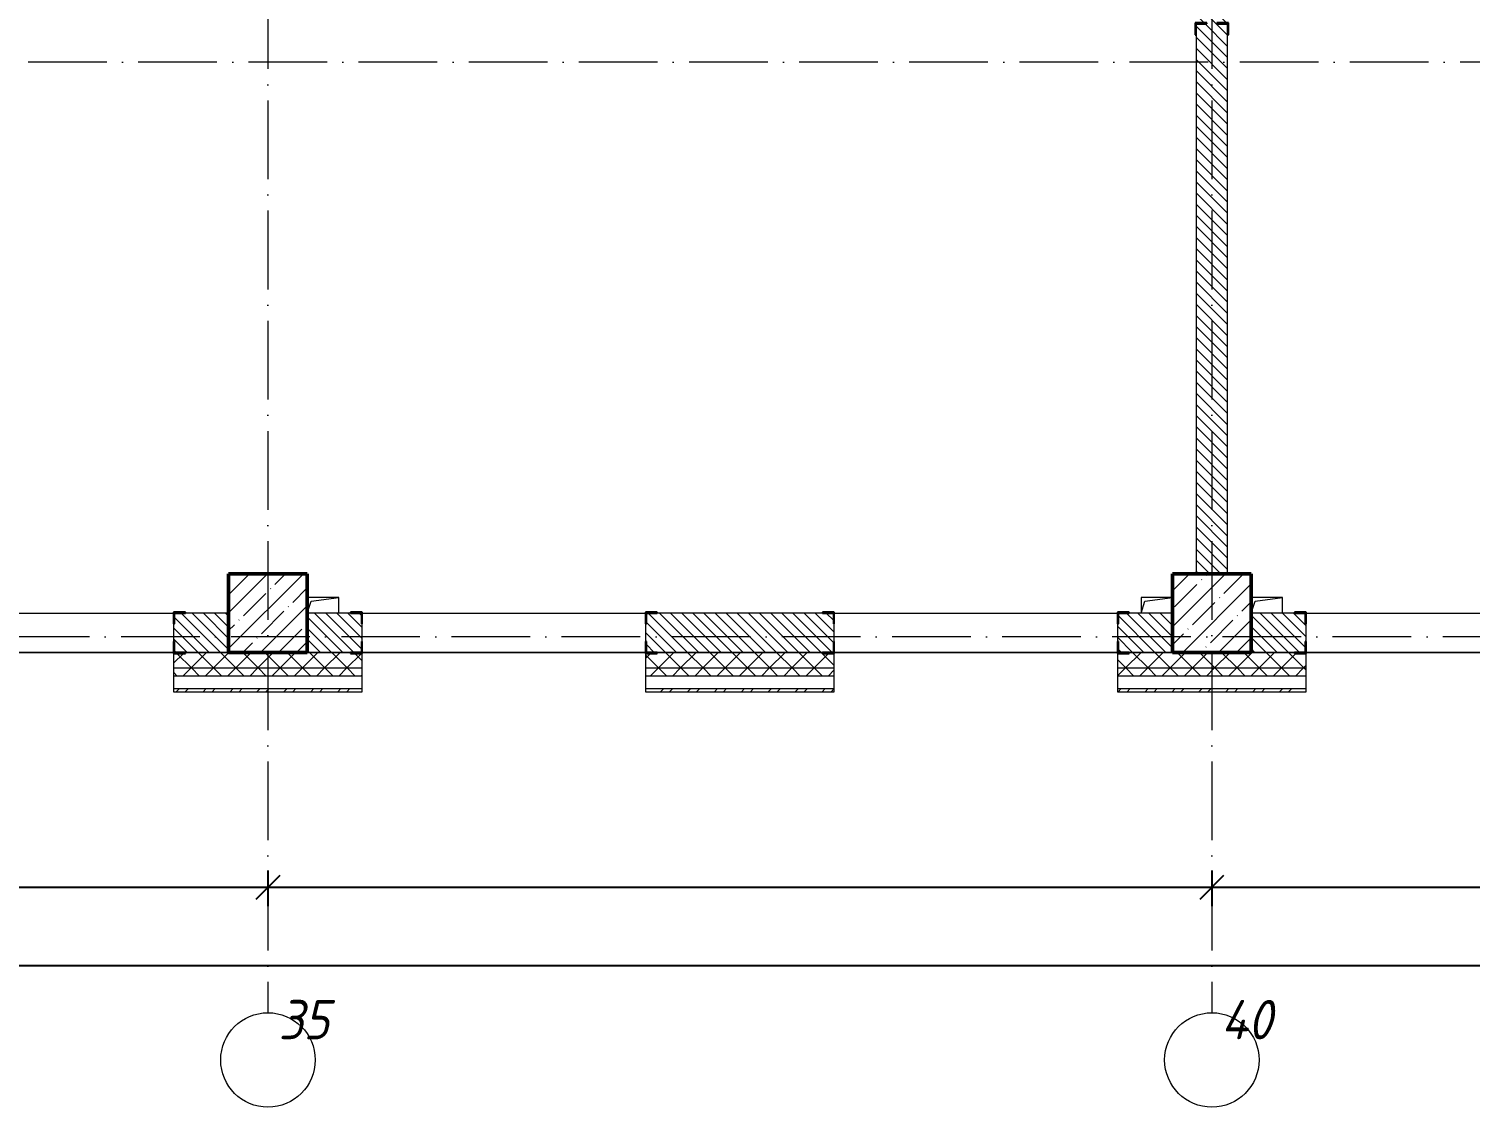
# Model space of a CAD drawing. Header units: millimetres. Extents: x -401725 to 250493, y 305116 to 802890.
# Drawn here: x 191666 to 200827, y 375834 to 382686 of the extents above; entities that cross this region are included whole.
import ezdxf

# ---------------------------------------------------------------- set-up
doc = ezdxf.new("R2010")
doc.units = ezdxf.units.MM
doc.linetypes.add('50_200_ШТРИХ_1Т_ш5_п1_п1_', pattern=[700, 500, -100, 0, -100])
for name, color, linetype, lineweight in [('A-____-____-DIMS', 7, 'Continuous', 9), ('A-GENM-____-MCUT', 7, 'Continuous', 25), ('A-GENM-____-OTLN', 7, 'Continuous', 9), ('A-GENM-____-OTLN-1', 7, 'Continuous', 25), ('A-WALL-____-MCUT', 7, 'Continuous', 13), ('A-WALL-____-MCUT-1', 7, 'Continuous', 9), ('A-WALL-____-OTLN', 7, 'Continuous', 9), ('A-WALL-____-PATT-1', 7, 'Continuous', 9), ('A-WALL-FNSH-MCUT-1', 7, 'Continuous', 9), ('S-COLS-____-MCUT', 7, 'Continuous', 50), ('S-COLS-____-OTLN', 7, 'Continuous', 9), ('S-GRID-____-IDEN', 7, 'Continuous', 9), ('S-GRID-____-OTLN-1', 7, '50_200_ШТРИХ_1Т_ш5_п1_п1_', 9)]:
    doc.layers.add(name, color=color, linetype=linetype, lineweight=lineweight)
doc.styles.add('ISOCPEUR_I', font='isocpeui.ttf', dxfattribs={"width": 0.9, "height": 2.5})
doc.styles.add('ISOCPEUR_I_9', font='isocpeui.ttf', dxfattribs={"width": 0.9, "height": 250})
doc.dimstyles.new('ISO-2_5_0_9К_БОЛЬШОЙ_ОСИ', dxfattribs={"dimscale": 304.8, "dimtxt": 248.995294, "dimasz": 0.492126, "dimexe": 0.393701, "dimexo": 0, "dimgap": 0, "dimtad": 1, "dimdec": 0, "dimzin": 0, "dimdsep": 46, "dimtxsty": 'ISOCPEUR_I', "dimblk1": 'OBLIQUE', "dimblk2": 'OBLIQUE', "dimsah": 1, "dimcen": 0.09, "dimdle": 0.393701, "dimazin": 0, "dimtfac": 1, "dimtdec": 4, "dimtix": 1, "dimtmove": 0, "dimatfit": 3, "dimfxl": 1, "dimtvp": 1, "dimtolj": 1, "dimtzin": 0, "dimarcsym": 2})
pattern_1 = [(45, (144685.44, 323542.24), (-70.71068, 70.71068), []), (135, (144685.44, 323542.24), (-70.71068, -70.71068), [])]
pattern_2 = [(135, (144685.44, 323542.244), (-35.35534, -35.35534), [])]

# ---------------------------------------------------------------- blocks, each defined once
blk = doc.blocks.new('BSC_Колонна _Прямоугольная - 500х500-V18-АР1_План отверстий 3 этажа в осях 1-64_Ю-ЯЯ')
at = {"layer": 'S-COLS-____-OTLN'}
h = blk.add_hatch(dxfattribs=at)
h.set_pattern_fill('FP_25', color=256, style=0, pattern_type=2)
h.set_pattern_definition([(45, (-54500, -55431.04), (-114.04925, 114.04925), []), (45, (-54385.95, -55431.04), (-114.04925, 114.04925), [201.613, -40.323, 3.353, -36.97])])
h.paths.add_polyline_path([(-250, -250), (250, -250), (250, 250), (-250, 250), (-250, 177.9)], flags=0)
at = {"layer": 'S-COLS-____-MCUT'}
for p, q in [((250, 250), (-250, 250)), ((-250, 250), (-250, -250)), ((250, -250), (250, 250)), ((-250, -250), (250, -250))]:
    blk.add_line(p, q, dxfattribs=at)
blk = doc.blocks.new('BSC_Колонна _Прямоугольная - 500х500-V46-АР1_План отверстий 3 этажа в осях 1-64_Ю-ЯЯ')
at = {"layer": 'S-COLS-____-OTLN'}
h = blk.add_hatch(dxfattribs=at)
h.set_pattern_fill('FP_54', color=256, style=0, pattern_type=2)
h.set_pattern_definition([(45, (-48500, -55431.04), (-114.04925, 114.04925), []), (45, (-48385.95, -55431.04), (-114.04925, 114.04925), [201.613, -40.323, 3.353, -36.97])])
h.paths.add_polyline_path([(-250, -250), (250, -250), (250, 250), (-250, 250), (-250, 177.9)], flags=0)
at = {"layer": 'S-COLS-____-MCUT'}
for p, q in [((250, 250), (-250, 250)), ((-250, 250), (-250, -250)), ((250, -250), (250, 250)), ((-250, -250), (250, -250))]:
    blk.add_line(p, q, dxfattribs=at)
blk = doc.blocks.new('Фахверк_СКБ_Уголок - 250_2700-27497298-АР1_План отверстий 3 этажа в осях 1-64_Ю-ЯЯ')
at = {"layer": 'A-GENM-____-MCUT'}
for p, q in [((200, 181), (125, 181)), ((125, 181), (125, 106)), ((125, 106), (131, 106)), ((131, 106), (131, 175)), ((131, 175), (200, 175)), ((200, 175), (200, 181)), ((131, -6), (125, -6)), ((125, -6), (125, -81)), ((125, -81), (200, -81)), ((131, -75), (131, -6)), ((200, -75), (131, -75)), ((200, -81), (200, -75))]:
    blk.add_line(p, q, dxfattribs=at)
blk = doc.blocks.new('Фахверк_СКБ_Уголок - 200_3550-28187522-АР1_План отверстий 3 этажа в осях 1-64_Ю-ЯЯ')
at = {"layer": 'A-GENM-____-MCUT'}
for p, q in [((125, 156), (50, 156)), ((50, 156), (50, 150)), ((50, 150), (119, 150)), ((119, 150), (119, 81)), ((125, 81), (125, 156)), ((119, 81), (125, 81)), ((125, 19), (119, 19)), ((119, 19), (119, -50)), ((125, -56), (125, 19)), ((119, -50), (50, -50)), ((50, -50), (50, -56)), ((50, -56), (125, -56))]:
    blk.add_line(p, q, dxfattribs=at)
blk = doc.blocks.new('AR_Отверстие прямоугольное _в плите_ - AR_Отверстие прямоугольное _в плите_-V178-АР1_План отверстий 3 этажа в осях 1-64_Ю-ЯЯ')
at = {"layer": 'A-GENM-____-OTLN'}
for p, q in [((100, 50), (-100, 50)), ((-100, -50), (-75, 25)), ((-75, 25), (100, 50)), ((100, -50), (100, 50))]:
    blk.add_line(p, q, dxfattribs=at)
blk = doc.blocks.new('AR_Отверстие прямоугольное _в плите_ - AR_Отверстие прямоугольное _в плите_-V185-АР1_План отверстий 3 этажа в осях 1-64_Ю-ЯЯ')
at = {"layer": 'A-GENM-____-OTLN'}
for p, q in [((100, 50), (-100, 50)), ((-100, 50), (-100, -50)), ((-100, -50), (-75, 25)), ((-75, 25), (100, 50))]:
    blk.add_line(p, q, dxfattribs=at)
blk = doc.blocks.new('Ось сетки - Круг_Ø6_00__ISO-2_5_0_9K_-25732049-АР1_План отверстий 3 этажа в осях 1-64_Ю-ЯЯ')
at = {"layer": 'S-GRID-____-IDEN'}
blk.add_circle((0, 0), 3, dxfattribs=at)
blk = doc.blocks.new('_Oblique')
at = {"color": 0, "linetype": 'ByBlock', "lineweight": -2}
blk.add_line((-0.5, -0.5), (0.5, 0.5), dxfattribs=at)
blk = doc.blocks.new('*D9749')
at = {"layer": 'A-____-____-DIMS', "color": 0, "lineweight": -2, "transparency": 16777216}
for p, q in [((190185.4, 377336.8), (190185.4, 377110.7)), ((193185.4, 377336.8), (193185.4, 377110.7)), ((190065.4, 377230.7), (193305.4, 377230.7))]:
    blk.add_line(p, q, dxfattribs=at)
at = {"layer": 'Defpoints', "color": 0, "transparency": 16777216}
for p in [(190185.4, 377336.8), (193185.4, 377336.8), (193185.4, 377230.7)]:
    blk.add_point(p, dxfattribs=at)
at = {"layer": 'A-____-____-DIMS', "color": 0, "lineweight": -2, "transparency": 16777216, "xscale": 150, "yscale": 150, "zscale": 150, "rotation": 180}
blk.add_blockref('_Oblique', (190185.4, 377230.7), dxfattribs=at)
at = {"layer": 'A-____-____-DIMS', "color": 0, "lineweight": -2, "transparency": 16777216, "xscale": 150, "yscale": 150, "zscale": 150}
blk.add_blockref('_Oblique', (193185.4, 377230.7), dxfattribs=at)
at = {"layer": 'A-____-____-DIMS', "color": 0, "transparency": 16777216, "insert": (191685.4, 377232), "char_height": 2.5, "width": 758.478, "attachment_point": 5, "style": 'ISOCPEUR_I'}
blk.add_mtext('\\A1;3000', dxfattribs=at)
blk = doc.blocks.new('*D9750')
at = {"layer": 'A-____-____-DIMS', "color": 0, "lineweight": -2, "transparency": 16777216}
for p, q in [((193185.4, 377336.8), (193185.4, 377110.7)), ((199185.4, 377336.8), (199185.4, 377110.7)), ((193065.4, 377230.7), (199305.4, 377230.7))]:
    blk.add_line(p, q, dxfattribs=at)
at = {"layer": 'Defpoints', "color": 0, "transparency": 16777216}
for p in [(193185.4, 377336.8), (199185.4, 377336.8), (199185.4, 377230.7)]:
    blk.add_point(p, dxfattribs=at)
at = {"layer": 'A-____-____-DIMS', "color": 0, "lineweight": -2, "transparency": 16777216, "xscale": 150, "yscale": 150, "zscale": 150, "rotation": 180}
blk.add_blockref('_Oblique', (193185.4, 377230.7), dxfattribs=at)
at = {"layer": 'A-____-____-DIMS', "color": 0, "lineweight": -2, "transparency": 16777216, "xscale": 150, "yscale": 150, "zscale": 150}
blk.add_blockref('_Oblique', (199185.4, 377230.7), dxfattribs=at)
at = {"layer": 'A-____-____-DIMS', "color": 0, "transparency": 16777216, "insert": (196185.4, 377232), "char_height": 2.5, "width": 758.478, "attachment_point": 5, "style": 'ISOCPEUR_I'}
blk.add_mtext('\\A1;6000', dxfattribs=at)
blk = doc.blocks.new('*D9751')
at = {"layer": 'A-____-____-DIMS', "color": 0, "lineweight": -2, "transparency": 16777216}
for p, q in [((199185.4, 377336.8), (199185.4, 377110.7)), ((201685.4, 377336.8), (201685.4, 377110.7)), ((199065.4, 377230.7), (201805.4, 377230.7))]:
    blk.add_line(p, q, dxfattribs=at)
at = {"layer": 'Defpoints', "color": 0, "transparency": 16777216}
for p in [(199185.4, 377336.8), (201685.4, 377336.8), (201685.4, 377230.7)]:
    blk.add_point(p, dxfattribs=at)
at = {"layer": 'A-____-____-DIMS', "color": 0, "lineweight": -2, "transparency": 16777216, "xscale": 150, "yscale": 150, "zscale": 150, "rotation": 180}
blk.add_blockref('_Oblique', (199185.4, 377230.7), dxfattribs=at)
at = {"layer": 'A-____-____-DIMS', "color": 0, "lineweight": -2, "transparency": 16777216, "xscale": 150, "yscale": 150, "zscale": 150}
blk.add_blockref('_Oblique', (201685.4, 377230.7), dxfattribs=at)
at = {"layer": 'A-____-____-DIMS', "color": 0, "transparency": 16777216, "insert": (200435.4, 377232), "char_height": 2.5, "width": 758.478, "attachment_point": 5, "style": 'ISOCPEUR_I'}
blk.add_mtext('\\A1;2500', dxfattribs=at)
blk = doc.blocks.new('*D9695')
at = {"layer": 'A-____-____-DIMS', "color": 0, "lineweight": -2, "transparency": 16777216}
for p, q in [((142335.4, 376840), (142335.4, 376613.9)), ((215735.4, 376840), (215735.4, 376613.9)), ((142215.4, 376733.9), (215855.4, 376733.9))]:
    blk.add_line(p, q, dxfattribs=at)
at = {"layer": 'Defpoints', "color": 0, "transparency": 16777216}
for p in [(142335.4, 376840), (215735.4, 376840), (215735.4, 376733.9)]:
    blk.add_point(p, dxfattribs=at)
at = {"layer": 'A-____-____-DIMS', "color": 0, "lineweight": -2, "transparency": 16777216, "xscale": 150, "yscale": 150, "zscale": 150, "rotation": 180}
blk.add_blockref('_Oblique', (142335.4, 376733.9), dxfattribs=at)
at = {"layer": 'A-____-____-DIMS', "color": 0, "lineweight": -2, "transparency": 16777216, "xscale": 150, "yscale": 150, "zscale": 150}
blk.add_blockref('_Oblique', (215735.4, 376733.9), dxfattribs=at)
at = {"layer": 'A-____-____-DIMS', "color": 0, "transparency": 16777216, "insert": (179035.4, 376735.2), "char_height": 2.5, "width": 971.082, "attachment_point": 5, "style": 'ISOCPEUR_I'}
blk.add_mtext('\\A1;73400', dxfattribs=at)

msp = doc.modelspace()

# ---------------------------------------------------------------- hatches: boundary and pattern name
at = {"layer": 'A-WALL-____-PATT-1'}
h = msp.add_hatch(dxfattribs=at)
h.set_pattern_fill('FP_9', color=256, style=0, pattern_type=2)
h.set_pattern_definition(pattern_2)
h.paths.add_polyline_path([(199285.4376, 379223.2863), (199285.4376, 382717.2863), (199216.4376, 382717.2863), (199216.4376, 382723.2863), (199285.4376, 382723.2863), (199285.4376, 386223.2863), (199085.4376, 386223.2863), (199085.4376, 382723.2863), (199154.4376, 382723.2863), (199154.4376, 382717.2863), (199085.4376, 382717.2863), (199085.4376, 379223.2863)], flags=0)
h = msp.add_hatch(dxfattribs=at)
h.set_pattern_fill('FP_9', color=256, style=0, pattern_type=2)
h.set_pattern_definition(pattern_2)
h.paths.add_polyline_path([(192591.4376, 378723.2863), (192935.4376, 378723.2863), (192935.4376, 378973.2863), (192591.4376, 378973.2863), (192591.4376, 378904.2863), (192585.4376, 378904.2863), (192585.4376, 378792.2863), (192591.4376, 378792.2863)], flags=0)
h.paths.add_polyline_path([(190779.4376, 378723.2863), (190779.4376, 378792.2863), (190785.4376, 378792.2863), (190785.4376, 378904.2863), (190779.4376, 378904.2863), (190779.4376, 378973.2863), (190435.4376, 378973.2863), (190435.4376, 378723.2863), (190710.4376, 378723.2863)], flags=0)
h = msp.add_hatch(dxfattribs=at)
h.set_pattern_fill('FP_9', color=256, style=0, pattern_type=2)
h.set_pattern_definition(pattern_2)
h.paths.add_polyline_path([(198660.4376, 378723.2863), (198935.4376, 378723.2863), (198935.4376, 378973.2863), (198591.4376, 378973.2863), (198591.4376, 378904.2863), (198585.4376, 378904.2863), (198585.4376, 378792.2863), (198591.4376, 378792.2863), (198591.4376, 378723.2863)], flags=0)
h.paths.add_polyline_path([(196710.4376, 378723.2863), (196779.4376, 378723.2863), (196779.4376, 378792.2863), (196785.4376, 378792.2863), (196785.4376, 378904.2863), (196779.4376, 378904.2863), (196779.4376, 378973.2863), (195591.4376, 378973.2863), (195591.4376, 378904.2863), (195585.4376, 378904.2863), (195585.4376, 378792.2863), (195591.4376, 378792.2863), (195591.4376, 378723.2863), (195927.876, 378723.2863)], flags=0)
h.paths.add_polyline_path([(193710.4376, 378723.2863), (193779.4376, 378723.2863), (193779.4376, 378792.2863), (193785.4376, 378792.2863), (193785.4376, 378904.2863), (193779.4376, 378904.2863), (193779.4376, 378973.2863), (193435.4376, 378973.2863), (193435.4376, 378723.2863)], flags=0)
h = msp.add_hatch(dxfattribs=at)
h.set_pattern_fill('FP_9', color=256, style=0, pattern_type=2)
h.set_pattern_definition(pattern_2)
h.paths.add_polyline_path([(199435.4376, 378723.2863), (199779.4376, 378723.2863), (199779.4376, 378792.2863), (199785.4376, 378792.2863), (199785.4376, 378904.2863), (199779.4376, 378904.2863), (199779.4376, 378973.2863), (199435.4376, 378973.2863)], flags=0)
h.paths.add_polyline_path([(201935.4376, 378723.2863), (201935.4376, 378973.2863), (201591.4376, 378973.2863), (201591.4376, 378904.2863), (201585.4376, 378904.2863), (201585.4376, 378792.2863), (201591.4376, 378792.2863), (201591.4376, 378723.2863), (201660.4376, 378723.2863)], flags=0)
h = msp.add_hatch(dxfattribs=at)
h.set_pattern_fill('FP_4', color=256, style=0, pattern_type=2)
h.set_pattern_definition(pattern_1)
h.paths.add_polyline_path([(218904.9117, 378623.2863), (218985.4376, 378623.2863), (218985.4376, 378723.2863), (212635.4376, 378723.2863), (212635.4376, 378623.2863), (215369.9832, 378623.2863)], flags=0)
h.paths.add_polyline_path([(208300.126, 378623.2863), (208685.4376, 378623.2863), (208685.4376, 378717.2863), (208610.4376, 378717.2863), (208610.4376, 378723.2863), (207660.4376, 378723.2863), (207660.4376, 378717.2863), (207585.4376, 378717.2863), (207585.4376, 378623.2863), (207935.4376, 378623.2863)], flags=0)
h.paths.add_polyline_path([(210067.5903, 378623.2863), (211635.4376, 378623.2863), (211635.4376, 378723.2863), (209760.4376, 378723.2863), (209760.4376, 378717.2863), (209685.4376, 378717.2863), (209685.4376, 378623.2863)], flags=0)
h.paths.add_polyline_path([(204660.4376, 378623.2863), (205785.4376, 378623.2863), (205785.4376, 378717.2863), (205710.4376, 378717.2863), (205710.4376, 378723.2863), (204660.4376, 378723.2863), (204660.4376, 378717.2863), (204585.4376, 378717.2863), (204585.4376, 378623.2863), (204591.4376, 378623.2863)], flags=0)
h.paths.add_polyline_path([(202785.4376, 378623.2863), (202785.4376, 378717.2863), (202710.4376, 378717.2863), (202710.4376, 378723.2863), (201660.4376, 378723.2863), (201660.4376, 378717.2863), (201585.4376, 378717.2863), (201585.4376, 378623.2863), (202114.001, 378623.2863)], flags=0)
h.paths.add_polyline_path([(198660.4376, 378623.2863), (199785.4376, 378623.2863), (199785.4376, 378717.2863), (199710.4376, 378717.2863), (199710.4376, 378723.2863), (198660.4376, 378723.2863), (198660.4376, 378717.2863), (198585.4376, 378717.2863), (198585.4376, 378623.2863)], flags=0)
h.paths.add_polyline_path([(196710.4376, 378623.2863), (196785.4376, 378623.2863), (196785.4376, 378717.2863), (196710.4376, 378717.2863), (196710.4376, 378723.2863), (195660.4376, 378723.2863), (195660.4376, 378717.2863), (195585.4376, 378717.2863), (195585.4376, 378623.2863), (195927.876, 378623.2863)], flags=0)
h.paths.add_polyline_path([(192935.4376, 378623.2863), (193785.4376, 378623.2863), (193785.4376, 378717.2863), (193710.4376, 378717.2863), (193710.4376, 378723.2863), (192660.4376, 378723.2863), (192660.4376, 378717.2863), (192585.4376, 378717.2863), (192585.4376, 378623.2863), (192660.4376, 378623.2863)], flags=0)
h.paths.add_polyline_path([(190625.4831, 378623.2863), (190785.4376, 378623.2863), (190785.4376, 378717.2863), (190710.4376, 378717.2863), (190710.4376, 378723.2863), (189110.4376, 378723.2863), (189110.4376, 378717.2863), (189035.4376, 378717.2863), (189035.4376, 378623.2863), (189741.751, 378623.2863)], flags=0)
h.paths.add_polyline_path([(187090.5546, 378623.2863), (187235.4376, 378623.2863), (187235.4376, 378717.2863), (187160.4376, 378717.2863), (187160.4376, 378723.2863), (186110.4376, 378723.2863), (186110.4376, 378717.2863), (186035.4376, 378717.2863), (186035.4376, 378623.2863)], flags=0)
h.paths.add_polyline_path([(184235.4376, 378623.2863), (184235.4376, 378717.2863), (184160.4376, 378717.2863), (184160.4376, 378723.2863), (183110.4376, 378723.2863), (183110.4376, 378717.2863), (183035.4376, 378717.2863), (183035.4376, 378623.2863), (183555.626, 378623.2863)], flags=0)
h.paths.add_polyline_path([(180904.4296, 378623.2863), (181235.4376, 378623.2863), (181235.4376, 378717.2863), (181160.4376, 378717.2863), (181160.4376, 378723.2863), (180110.4376, 378723.2863), (180110.4376, 378717.2863), (180035.4376, 378717.2863), (180035.4376, 378623.2863), (180462.5635, 378623.2863)], flags=0)
h.paths.add_polyline_path([(177110.4376, 378623.2863), (178235.4376, 378623.2863), (178235.4376, 378717.2863), (178160.4376, 378717.2863), (178160.4376, 378723.2863), (177110.4376, 378723.2863), (177110.4376, 378717.2863), (177035.4376, 378717.2863), (177035.4376, 378623.2863), (177041.4376, 378623.2863)], flags=0)
h.paths.add_polyline_path([(174035.4376, 378623.2863), (175235.4376, 378623.2863), (175235.4376, 378717.2863), (175160.4376, 378717.2863), (175160.4376, 378723.2863), (174110.4376, 378723.2863), (174110.4376, 378717.2863), (174035.4376, 378717.2863)], flags=0)
h.paths.add_polyline_path([(172235.4376, 378623.2863), (172235.4376, 378717.2863), (172160.4376, 378717.2863), (172160.4376, 378723.2863), (171110.4376, 378723.2863), (171110.4376, 378717.2863), (171035.4376, 378717.2863), (171035.4376, 378623.2863), (172067.1081, 378623.2863)], flags=0)
h.paths.add_polyline_path([(168110.4376, 378623.2863), (169235.4376, 378623.2863), (169235.4376, 378717.2863), (169160.4376, 378717.2863), (169160.4376, 378723.2863), (168110.4376, 378723.2863), (168110.4376, 378717.2863), (168035.4376, 378717.2863), (168035.4376, 378623.2863), (168041.4376, 378623.2863)], flags=0)
h.paths.add_polyline_path([(166235.4376, 378623.2863), (166235.4376, 378717.2863), (166160.4376, 378717.2863), (166160.4376, 378723.2863), (165110.4376, 378723.2863), (165110.4376, 378717.2863), (165035.4376, 378717.2863), (165035.4376, 378623.2863), (166160.4376, 378623.2863)], flags=0)
h.paths.add_polyline_path([(162885.4376, 378623.2863), (163235.4376, 378623.2863), (163235.4376, 378717.2863), (163160.4376, 378717.2863), (163160.4376, 378723.2863), (162110.4376, 378723.2863), (162110.4376, 378717.2863), (162035.4376, 378717.2863), (162035.4376, 378623.2863), (162385.4376, 378623.2863)], flags=0)
h.paths.add_polyline_path([(161035.4376, 378623.2863), (161035.4376, 378717.2863), (160960.4376, 378717.2863), (160960.4376, 378723.2863), (151235.4376, 378723.2863), (151235.4376, 378623.2863), (160578.5903, 378623.2863)], flags=0)
h.paths.add_polyline_path([(150235.4376, 378623.2863), (150235.4376, 378723.2863), (142235.4376, 378723.2863), (142235.4376, 378623.2863), (148206.3402, 378623.2863)], flags=0)
h = msp.add_hatch(dxfattribs=at)
h.set_pattern_fill('FP_4', color=256, style=0, pattern_type=2)
h.set_pattern_definition(pattern_1)
h.paths.add_polyline_path([(218985.4376, 378573.2863), (218985.4376, 378623.2863), (212635.4376, 378623.2863), (212635.4376, 378573.2863), (218904.9117, 378573.2863)], flags=0)
h.paths.add_polyline_path([(211635.4376, 378573.2863), (211635.4376, 378623.2863), (209685.4376, 378623.2863), (209685.4376, 378573.2863), (210067.5903, 378573.2863)], flags=0)
h.paths.add_polyline_path([(205785.4376, 378573.2863), (205785.4376, 378623.2863), (204585.4376, 378623.2863), (204585.4376, 378573.2863), (204765.1974, 378573.2863)], flags=0)
h.paths.add_polyline_path([(208300.126, 378573.2863), (208685.4376, 378573.2863), (208685.4376, 378623.2863), (207585.4376, 378623.2863), (207585.4376, 378573.2863)], flags=0)
h.paths.add_polyline_path([(202114.001, 378573.2863), (202785.4376, 378573.2863), (202785.4376, 378623.2863), (201585.4376, 378623.2863), (201585.4376, 378573.2863)], flags=0)
h.paths.add_polyline_path([(199785.4376, 378573.2863), (199785.4376, 378623.2863), (198585.4376, 378623.2863), (198585.4376, 378573.2863), (199462.8046, 378573.2863)], flags=0)
h.paths.add_polyline_path([(196785.4376, 378573.2863), (196785.4376, 378623.2863), (195585.4376, 378623.2863), (195585.4376, 378573.2863), (195927.876, 378573.2863)], flags=0)
h.paths.add_polyline_path([(193785.4376, 378573.2863), (193785.4376, 378623.2863), (192585.4376, 378623.2863), (192585.4376, 378573.2863), (193276.6796, 378573.2863)], flags=0)
h.paths.add_polyline_path([(190785.4376, 378573.2863), (190785.4376, 378623.2863), (189035.4376, 378623.2863), (189035.4376, 378573.2863), (190625.4831, 378573.2863)], flags=0)
h.paths.add_polyline_path([(187235.4376, 378573.2863), (187235.4376, 378623.2863), (186035.4376, 378623.2863), (186035.4376, 378573.2863), (187090.5546, 378573.2863)], flags=0)
h.paths.add_polyline_path([(184235.4376, 378573.2863), (184235.4376, 378623.2863), (183035.4376, 378623.2863), (183035.4376, 378573.2863), (183555.626, 378573.2863)], flags=0)
h.paths.add_polyline_path([(181235.4376, 378573.2863), (181235.4376, 378623.2863), (180035.4376, 378623.2863), (180035.4376, 378573.2863), (180904.4296, 378573.2863)], flags=0)
h.paths.add_polyline_path([(177035.4376, 378573.2863), (178235.4376, 378573.2863), (178235.4376, 378623.2863), (177035.4376, 378623.2863)], flags=0)
h.paths.add_polyline_path([(174718.3046, 378573.2863), (175235.4376, 378573.2863), (175235.4376, 378623.2863), (174035.4376, 378623.2863), (174035.4376, 378573.2863)], flags=0)
h.paths.add_polyline_path([(172067.1081, 378573.2863), (172235.4376, 378573.2863), (172235.4376, 378623.2863), (171035.4376, 378623.2863), (171035.4376, 378573.2863), (171183.376, 378573.2863)], flags=0)
h.paths.add_polyline_path([(169235.4376, 378573.2863), (169235.4376, 378623.2863), (168035.4376, 378623.2863), (168035.4376, 378573.2863), (168532.1796, 378573.2863)], flags=0)
h.paths.add_polyline_path([(165880.9831, 378573.2863), (166235.4376, 378573.2863), (166235.4376, 378623.2863), (165035.4376, 378623.2863), (165035.4376, 378573.2863)], flags=0)
h.paths.add_polyline_path([(163229.7867, 378573.2863), (163235.4376, 378573.2863), (163235.4376, 378623.2863), (162035.4376, 378623.2863), (162035.4376, 378573.2863), (162346.0545, 378573.2863)], flags=0)
h.paths.add_polyline_path([(160578.5903, 378573.2863), (161035.4376, 378573.2863), (161035.4376, 378623.2863), (151235.4376, 378623.2863), (151235.4376, 378573.2863), (158811.126, 378573.2863)], flags=0)
h.paths.add_polyline_path([(150235.4376, 378573.2863), (150235.4376, 378623.2863), (142135.4376, 378623.2863), (142135.4376, 378573.2863), (148206.3402, 378573.2863)], flags=0)
h = msp.add_hatch(dxfattribs=at)
h.set_pattern_fill('FP_6', color=256, style=0, pattern_type=2)
h.set_pattern_definition([(45, (144685.44, 323542.24), (-85.53659, 85.53659), []), (45, (144742.46, 323542.24), (-85.53659, 85.53659), [])])
h.paths.add_polyline_path([(204765.1974, 378473.2863), (205205.4376, 378473.2863), (205205.4376, 378493.2863), (204585.4376, 378493.2863), (204585.4376, 378473.2863)], flags=0)
h.paths.add_polyline_path([(202785.4376, 378473.2863), (202785.4376, 378493.2863), (201585.4376, 378493.2863), (201585.4376, 378473.2863), (202114.001, 378473.2863)], flags=0)
h.paths.add_polyline_path([(198585.4376, 378473.2863), (199785.4376, 378473.2863), (199785.4376, 378493.2863), (198585.4376, 378493.2863)], flags=0)
h.paths.add_polyline_path([(196785.4376, 378473.2863), (196785.4376, 378493.2863), (195585.4376, 378493.2863), (195585.4376, 378473.2863), (195927.876, 378473.2863)], flags=0)
h.paths.add_polyline_path([(193276.6796, 378473.2863), (193785.4376, 378473.2863), (193785.4376, 378493.2863), (192585.4376, 378493.2863), (192585.4376, 378473.2863)], flags=0)
h.paths.add_polyline_path([(190785.4376, 378473.2863), (190785.4376, 378493.2863), (189920.4376, 378493.2863), (189920.4376, 378473.2863), (190625.4831, 378473.2863)], flags=0)

# ---------------------------------------------------------------- linework, layer by layer
at = {"layer": 'A-WALL-____-MCUT'}
for p, q in [((199085.4376, 382648.2863), (199085.4376, 379223.2863)), ((199285.4376, 379223.2863), (199285.4376, 382648.2863)), ((192935.4376, 378973.2863), (192660.4376, 378973.2863)), ((193710.4376, 378973.2863), (193435.4376, 378973.2863)), ((196710.4376, 378973.2863), (195660.4376, 378973.2863)), ((198935.4376, 378973.2863), (198660.4376, 378973.2863)), ((199710.4376, 378973.2863), (199435.4376, 378973.2863)), ((192585.4376, 378904.2863), (192585.4376, 378792.2863)), ((193785.4376, 378792.2863), (193785.4376, 378904.2863)), ((195585.4376, 378904.2863), (195585.4376, 378792.2863)), ((196785.4376, 378792.2863), (196785.4376, 378904.2863)), ((198585.4376, 378904.2863), (198585.4376, 378792.2863)), ((199785.4376, 378792.2863), (199785.4376, 378904.2863)), ((192585.4376, 378717.2863), (192585.4376, 378493.2863)), ((193785.4376, 378493.2863), (193785.4376, 378717.2863)), ((195585.4376, 378717.2863), (195585.4376, 378493.2863)), ((196785.4376, 378493.2863), (196785.4376, 378717.2863)), ((198585.4376, 378717.2863), (198585.4376, 378493.2863)), ((199785.4376, 378493.2863), (199785.4376, 378717.2863)), ((192585.4376, 378493.2863), (193785.4376, 378493.2863)), ((195585.4376, 378493.2863), (196785.4376, 378493.2863)), ((198585.4376, 378493.2863), (199785.4376, 378493.2863))]:
    msp.add_line(p, q, dxfattribs=at)
at = {"layer": 'A-WALL-____-MCUT-1'}
for p, q in [((192935.4376, 378723.2863), (192660.4376, 378723.2863)), ((192660.4376, 378723.2863), (192935.4376, 378723.2863)), ((193710.4376, 378723.2863), (193435.4376, 378723.2863)), ((193435.4376, 378723.2863), (193710.4376, 378723.2863)), ((196710.4376, 378723.2863), (195660.4376, 378723.2863)), ((195660.4376, 378723.2863), (196710.4376, 378723.2863)), ((198935.4376, 378723.2863), (198660.4376, 378723.2863)), ((198660.4376, 378723.2863), (198935.4376, 378723.2863)), ((199710.4376, 378723.2863), (199435.4376, 378723.2863)), ((199435.4376, 378723.2863), (199710.4376, 378723.2863)), ((193785.4376, 378623.2863), (192585.4376, 378623.2863)), ((193785.4376, 378573.2863), (192585.4376, 378573.2863)), ((196785.4376, 378623.2863), (195585.4376, 378623.2863)), ((196785.4376, 378573.2863), (195585.4376, 378573.2863)), ((199785.4376, 378623.2863), (198585.4376, 378623.2863)), ((199785.4376, 378573.2863), (198585.4376, 378573.2863))]:
    msp.add_line(p, q, dxfattribs=at)
at = {"layer": 'A-WALL-____-OTLN'}
for p, q in [((190785.4376, 378973.2863), (192585.4376, 378973.2863)), ((193785.4376, 378973.2863), (195585.4376, 378973.2863)), ((196785.4376, 378973.2863), (198585.4376, 378973.2863)), ((199785.4376, 378973.2863), (201585.4376, 378973.2863)), ((190785.4376, 378723.2863), (192585.4376, 378723.2863)), ((192585.4376, 378723.2863), (190785.4376, 378723.2863)), ((193785.4376, 378723.2863), (195585.4376, 378723.2863)), ((195585.4376, 378723.2863), (193785.4376, 378723.2863)), ((196785.4376, 378723.2863), (198585.4376, 378723.2863)), ((198585.4376, 378723.2863), (196785.4376, 378723.2863)), ((199785.4376, 378723.2863), (201585.4376, 378723.2863)), ((201585.4376, 378723.2863), (199785.4376, 378723.2863))]:
    msp.add_line(p, q, dxfattribs=at)
at = {"layer": 'A-WALL-FNSH-MCUT-1'}
for p, q in [((192585.4376, 378493.2863), (192585.4376, 378473.2863)), ((193785.4376, 378473.2863), (193785.4376, 378493.2863)), ((195585.4376, 378493.2863), (195585.4376, 378493.2863)), ((195585.4376, 378493.2863), (195585.4376, 378473.2863)), ((196785.4376, 378473.2863), (196785.4376, 378493.2863)), ((198585.4376, 378493.2863), (198585.4376, 378493.2863)), ((198585.4376, 378493.2863), (198585.4376, 378473.2863)), ((199785.4376, 378473.2863), (199785.4376, 378493.2863)), ((192585.4376, 378473.2863), (193785.4376, 378473.2863)), ((195585.4376, 378473.2863), (196785.4376, 378473.2863)), ((198585.4376, 378473.2863), (199785.4376, 378473.2863))]:
    msp.add_line(p, q, dxfattribs=at)
at = {"layer": 'S-GRID-____-OTLN-1'}
for p, q in [((193185.4376, 414435.0957), (193185.4376, 376433.8321)), ((199185.4376, 414435.0957), (199185.4376, 376433.8321)), ((220165.4781, 382473.2863), (140016.6674, 382473.2863)), ((248759.8442, 378823.2863), (140016.6674, 378823.2863))]:
    msp.add_line(p, q, dxfattribs=at)

# ---------------------------------------------------------------- block references
at = {"layer": 'A-GENM-____-OTLN'}
for name, p in [('AR_Отверстие прямоугольное _в плите_ - AR_Отверстие прямоугольное _в плите_-V178-АР1_План отверстий 3 этажа в осях 1-64_Ю-ЯЯ', (193535.4376, 379023.2863)), ('AR_Отверстие прямоугольное _в плите_ - AR_Отверстие прямоугольное _в плите_-V185-АР1_План отверстий 3 этажа в осях 1-64_Ю-ЯЯ', (198835.4376, 379023.2863)), ('AR_Отверстие прямоугольное _в плите_ - AR_Отверстие прямоугольное _в плите_-V178-АР1_План отверстий 3 этажа в осях 1-64_Ю-ЯЯ', (199535.4376, 379023.2863))]:
    msp.add_blockref(name, p, dxfattribs=at)
at = {"layer": 'A-GENM-____-OTLN-1'}
for name, p, rotation in [('Фахверк_СКБ_Уголок - 200_3550-28187522-АР1_План отверстий 3 этажа в осях 1-64_Ю-ЯЯ', (199235.4376, 382598.2863), 90.00000000000006), ('Фахверк_СКБ_Уголок - 250_2700-27497298-АР1_План отверстий 3 этажа в осях 1-64_Ю-ЯЯ', (193910.4376, 378898.2863), 180), ('Фахверк_СКБ_Уголок - 250_2700-27497298-АР1_План отверстий 3 этажа в осях 1-64_Ю-ЯЯ', (196910.4376, 378898.2863), 180), ('Фахверк_СКБ_Уголок - 250_2700-27497298-АР1_План отверстий 3 этажа в осях 1-64_Ю-ЯЯ', (199910.4376, 378898.2863), 180)]:
    msp.add_blockref(name, p, dxfattribs=dict(at, rotation=rotation))
for p in [(192460.4376, 378798.2863), (195460.4376, 378798.2863), (198460.4376, 378798.2863)]:
    msp.add_blockref('Фахверк_СКБ_Уголок - 250_2700-27497298-АР1_План отверстий 3 этажа в осях 1-64_Ю-ЯЯ', p, dxfattribs=at)
at = {"layer": 'S-COLS-____-OTLN'}
for name, p in [('BSC_Колонна _Прямоугольная - 500х500-V46-АР1_План отверстий 3 этажа в осях 1-64_Ю-ЯЯ', (193185.4376, 378973.2863)), ('BSC_Колонна _Прямоугольная - 500х500-V18-АР1_План отверстий 3 этажа в осях 1-64_Ю-ЯЯ', (199185.4376, 378973.2863))]:
    msp.add_blockref(name, p, dxfattribs=at)
at = {"layer": 'S-GRID-____-IDEN', "xscale": 99.99999999999993, "yscale": 99.99999999999993, "zscale": 99.99999999999993, "rotation": 180}
for p in [(193185.4376, 376133.8321), (199185.4376, 376133.8321)]:
    msp.add_blockref('Ось сетки - Круг_Ø6_00__ISO-2_5_0_9K_-25732049-АР1_План отверстий 3 этажа в осях 1-64_Ю-ЯЯ', p, dxfattribs=at)

# ---------------------------------------------------------------- texts
at = {"layer": 'S-GRID-____-IDEN', "char_height": 250, "attachment_point": 1, "style": 'ISOCPEUR_I_9'}
for s, insert, width in [('35', (193252.7311, 376515.0195), 404.0505), ('40', (199243.7311, 376515.0195), 425.696062)]:
    msp.add_mtext(s, dxfattribs=dict(at, insert=insert, width=width))

# ---------------------------------------------------------------- dimensions: what is measured, and where the dimension line sits
at = {"layer": 'A-____-____-DIMS'}
for base, p1, p2, override, picture, middle in [((193185.4376, 377230.7114), (190185.4376, 377336.7774), (193185.4376, 377336.7774), {"dimpost": '<>', "dimfxl": 3000}, '*D9749', (191685.4376, 377231.9614)), ((199185.4376, 377230.7114), (193185.4376, 377336.7774), (199185.4376, 377336.7774), {"dimpost": '<>', "dimfxl": 6000}, '*D9750', (196185.4376, 377231.9614)), ((201685.4376, 377230.7114), (199185.4376, 377336.7774), (201685.4376, 377336.7774), {"dimpost": '<>', "dimfxl": 2500}, '*D9751', (200435.4376, 377231.9614)), ((215735.4376, 376733.9111), (142335.4376, 376839.9772), (215735.4376, 376839.9772), {"dimpost": '<>', "dimfxl": 73400}, '*D9695', (179035.4376, 376735.1772))]:
    dim = msp.add_linear_dim(base=base, p1=p1, p2=p2, dimstyle='ISO-2_5_0_9К_БОЛЬШОЙ_ОСИ', override=override, dxfattribs=at)
    dim.commit()
    dim.dimension.update_dxf_attribs({"geometry": picture, "text_midpoint": middle})

doc.saveas('drawing.dxf')
